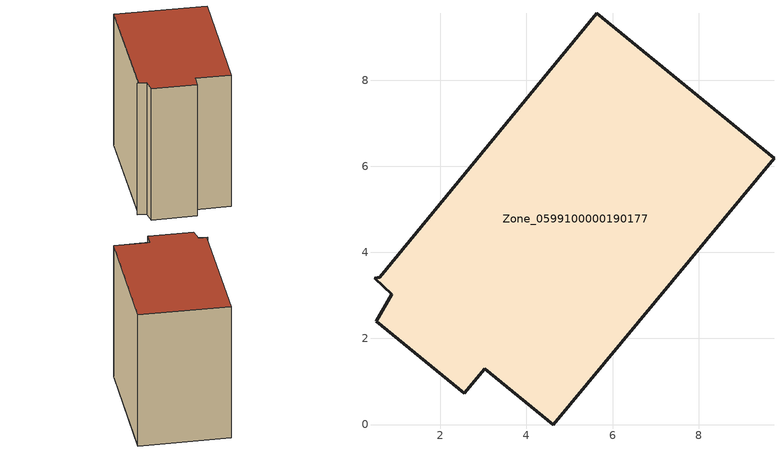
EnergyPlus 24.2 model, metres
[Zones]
Zone_0599100000190177
 floor ground (C_G): 0.47,3.4 0.59,3.42 5.63,9.55 9.75,6.18 4.62,0 3.03,1.3 2.56,0.73 0.52,2.4 0.87,3.03 z0
 wall outside (C_F): 0.59,3.42 0.47,3.4 0.87,3.03 0.52,2.4 2.56,0.73 3.03,1.3 4.62,0 9.75,6.18 5.63,9.55 0.59,3.42 z0:8.44
 roof outside (C_R): 0.52,2.4 2.56,0.73 3.03,1.3 4.62,0 9.75,6.18 5.63,9.55 0.59,3.42 0.47,3.4 0.87,3.03 z8.44
[BUILDING]
Pand.0599100000190177: North Axis=0; Terrain=City; Loads Convergence Tolerance Value=0.04; Temperature Convergence Tolerance Value=0.4; Solar Distribution=FullExterior; Maximum Number of Warmup Days=25; Minimum Number of Warmup Days=1
[Site:Location]
Rotterdam.The.Hague.AP_ZH_NLD Design_Conditions: Latitude=51.96; Longitude=4.45; Time Zone=1; Elevation=-4.5
[SITE:GROUNDTEMPERATURE:BUILDINGSURFACE]
18, 18, 18, 18, 18, 18, 18, 18, 18, 18, 18, 18
[MATERIAL] Thermal Absorptance=0.9; Solar Absorptance=0.7; Visible Absorptance=0.7
Name | Roughness | Thickness | Conductivity | Density | Specific Heat
G.TI.1946-1964 | MediumSmooth | 0.15 | 1 | 540 | 1210
F.TI.1946-1964 | Rough | 0.3 | 0.857143 | 1920 | 840
R.TI.1946-1964 | MediumRough | 0.2 | 0.277778 | 1500 | 1000
[CONSTRUCTION]
C_G: G.TI.1946-1964
C_F: F.TI.1946-1964
C_R: R.TI.1946-1964
[ZONE]
Zone_0599100000190177: Type=1; Multiplier=1; Ceiling Height=Autocalculate; Volume=Autocalculate; Floor Area=autocalculate; Part of Total Floor Area=Yes
[ZONEINFILTRATION:DESIGNFLOWRATE]
Infil_Zone_0599100000190177: Zone or ZoneList or Space or SpaceList=Zone_0599100000190177; Schedule=AlwaysOn; Design Flow Rate Calculation Method=Flow/Area; Flow Rate per Floor Area=0.003; Constant Term Coefficient=1; Temperature Term Coefficient=0; Velocity Term Coefficient=0; Velocity Squared Term Coefficient=0
[HVACTEMPLATE:ZONE:IDEALLOADSAIRSYSTEM]
Zone_0599100000190177: Maximum Heating Supply Air Temperature=50; Minimum Cooling Supply Air Temperature=13; Maximum Heating Supply Air Humidity Ratio=0.0156; Minimum Cooling Supply Air Humidity Ratio=0.0077; Heating Limit=NoLimit; Cooling Limit=NoLimit; Dehumidification Control Type=ConstantSensibleHeatRatio; Cooling Sensible Heat Ratio=0.7; Dehumidification Setpoint=60; Humidification Control Type=None; Humidification Setpoint=30; Outdoor Air Method=None; Outdoor Air Flow Rate per Person=0.00944; Outdoor Air Flow Rate per Zone Floor Area=0; Outdoor Air Flow Rate per Zone=0; Demand Controlled Ventilation Type=None; Outdoor Air Economizer Type=NoEconomizer; Heat Recovery Type=None; Sensible Heat Recovery Effectiveness=0.7; Latent Heat Recovery Effectiveness=0.65
[ZONECONTROL:THERMOSTAT]
ThermostatControl_Zone_0599100000190177: Zone or ZoneList=Zone_0599100000190177; Control Type Schedule=DualSetpointControlType; Control 1=Thermostat_Zone_0599100000190177; Temperature Difference Between Cutout And Setpoint=0
[THERMOSTATSETPOINT:DUALSETPOINT]
Thermostat_Zone_0599100000190177: Heating Setpoint Temperature Schedule=HeatingSetpoint_Zone_0599100000190177; Cooling Setpoint Temperature Schedule=CoolingSetpoint_Zone_0599100000190177
[SCHEDULE:COMPACT]
HeatingSetpoint_Zone_0599100000190177: Through: 12/31, For: AllDays, Until: 24:00, 21
CoolingSetpoint_Zone_0599100000190177: Through: 12/31, For: AllDays, Until: 24:00, 24
DualSetpointControlType: Through: 12/31, For: AllDays, Until: 24:00, 4
AlwaysOn: Through: 12/31, For: AllDays, Until: 24:00, 1
